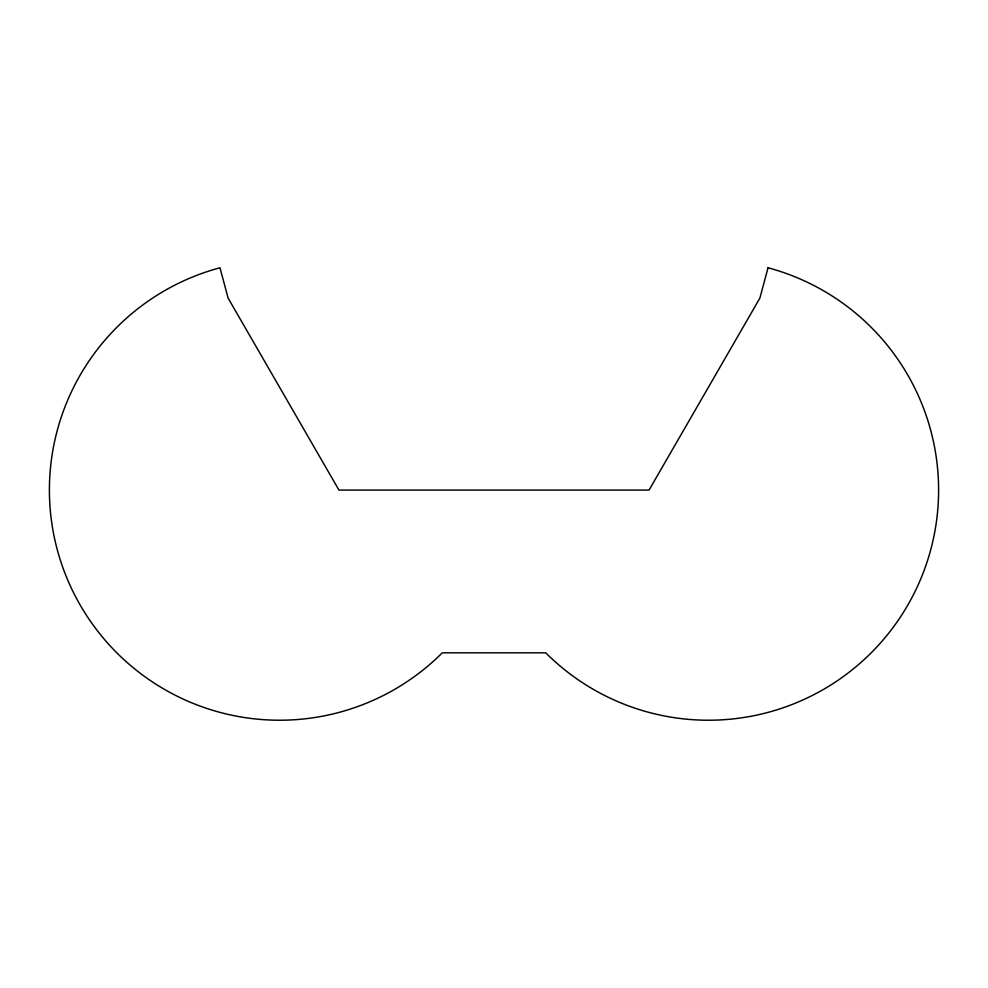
<?xml version="1.0" encoding="UTF-8"?>
<svg xmlns="http://www.w3.org/2000/svg" width="988" height="988" viewBox="0 0 988 988"><rect width="100%" height="100%" fill="white"/><g stroke="black" fill="none" stroke-linecap="round" stroke-linejoin="round"><path stroke-width="1.48" d="M768.022 267.773L759.895 298.092L649.054 490.085L338.946 490.085L228.105 298.092L219.978 267.773A230.142 230.142 0 0 0 80.238 605.15A230.142 230.142 0 0 0 442.278 652.821L545.722 652.821A230.142 230.142 0 0 0 907.762 605.15A230.142 230.142 0 0 0 768.022 267.773"/></g></svg>
